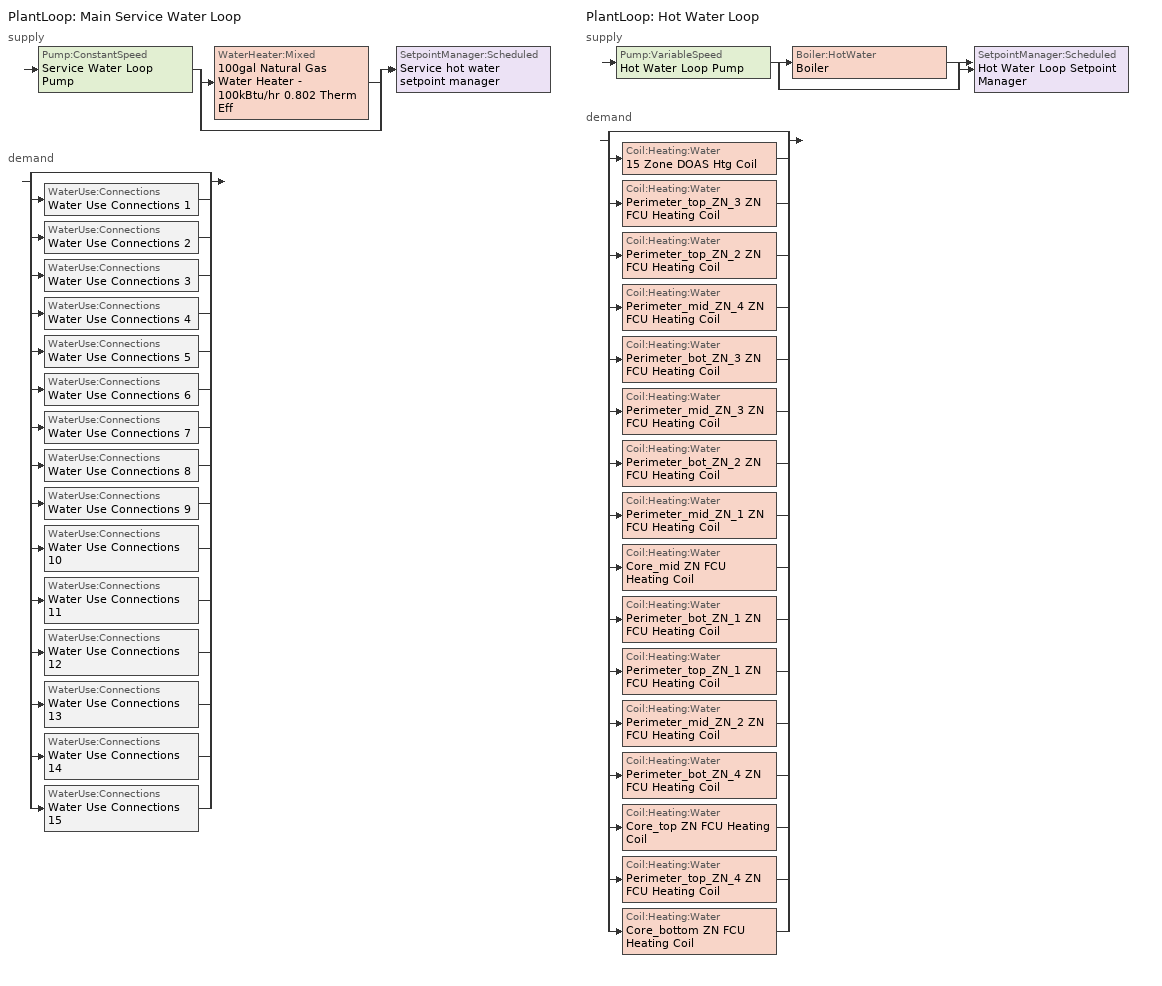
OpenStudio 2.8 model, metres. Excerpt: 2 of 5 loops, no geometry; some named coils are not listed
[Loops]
PlantLoop 'Main Service Water Loop'
 supply: Pump:ConstantSpeed 'Service Water Loop Pump' > split
  | WaterHeater:Mixed '100gal Natural Gas Water Heater - 100kBtu/hr 0.802 Therm Eff'
  | bypass
  join > SetpointManager:Scheduled 'Service hot water setpoint manager'
 demand: split
  | bypass
  | WaterUse:Connections 'Water Use Connections 1'
  | WaterUse:Connections 'Water Use Connections 2'
  | WaterUse:Connections 'Water Use Connections 3'
  | WaterUse:Connections 'Water Use Connections 4'
  | WaterUse:Connections 'Water Use Connections 5'
  | WaterUse:Connections 'Water Use Connections 6'
  | WaterUse:Connections 'Water Use Connections 7'
  | WaterUse:Connections 'Water Use Connections 8'
  | WaterUse:Connections 'Water Use Connections 9'
  | WaterUse:Connections 'Water Use Connections 10'
  | WaterUse:Connections 'Water Use Connections 11'
  | WaterUse:Connections 'Water Use Connections 12'
  | WaterUse:Connections 'Water Use Connections 13'
  | WaterUse:Connections 'Water Use Connections 14'
  | WaterUse:Connections 'Water Use Connections 15'
PlantLoop 'Hot Water Loop'
 supply: Pump:VariableSpeed 'Hot Water Loop Pump' > split
  | Boiler:HotWater 'Boiler'
  | bypass
  join > SetpointManager:Scheduled 'Hot Water Loop Setpoint Manager'
 demand: split
  | bypass
  | Coil:Heating:Water '15 Zone DOAS Htg Coil'
  | Coil:Heating:Water 'Perimeter_top_ZN_3 ZN FCU Heating Coil'
  | Coil:Heating:Water 'Perimeter_top_ZN_2 ZN FCU Heating Coil'
  | Coil:Heating:Water 'Perimeter_mid_ZN_4 ZN FCU Heating Coil'
  | Coil:Heating:Water 'Perimeter_bot_ZN_3 ZN FCU Heating Coil'
  | Coil:Heating:Water 'Perimeter_mid_ZN_3 ZN FCU Heating Coil'
  | Coil:Heating:Water 'Perimeter_bot_ZN_2 ZN FCU Heating Coil'
  | Coil:Heating:Water 'Perimeter_mid_ZN_1 ZN FCU Heating Coil'
  | Coil:Heating:Water 'Core_mid ZN FCU Heating Coil'
  | Coil:Heating:Water 'Perimeter_bot_ZN_1 ZN FCU Heating Coil'
  | Coil:Heating:Water 'Perimeter_top_ZN_1 ZN FCU Heating Coil'
  | Coil:Heating:Water 'Perimeter_mid_ZN_2 ZN FCU Heating Coil'
  | Coil:Heating:Water 'Perimeter_bot_ZN_4 ZN FCU Heating Coil'
  | Coil:Heating:Water 'Core_top ZN FCU Heating Coil'
  | Coil:Heating:Water 'Perimeter_top_ZN_4 ZN FCU Heating Coil'
  | Coil:Heating:Water 'Core_bottom ZN FCU Heating Coil'
[Sizing:Zone] Zone Cooling Design Supply Air Temperature Input Method=SupplyAirTemperature; Zone Cooling Design Supply Air Temperature Difference {deltaC}=11.11; Zone Heating Design Supply Air Temperature Input Method=SupplyAirTemperature; Zone Heating Design Supply Air Temperature {C}=40; Zone Heating Design Supply Air Temperature Difference {deltaC}=11.11; Zone Cooling Design Supply Air Humidity Ratio {kg-H2O/kg-air}=0.0085; Zone Heating Design Supply Air Humidity Ratio {kg-H2O/kg-air}=0.008; Cooling Design Air Flow Method=DesignDay; Heating Design Air Flow Method=DesignDay; Dedicated Outdoor Air System Control Strategy=NeutralSupplyAir
Name | Zone Cooling Design Supply Air Temperature {C} | Account for Dedicated Outdoor Air System | Dedicated Outdoor Air Low Setpoint Temperature for Design {C} | Dedicated Outdoor Air High Setpoint Temperature for Design {C}
Core_bottom ZN | 12.7778 | Yes | 15.5556 | 21.1111
FirstFloor_Plenum ZN; MidFloor_Plenum ZN; TopFloor_Plenum ZN | 14 | No | autosize | autosize
[Zone equipment]
Core_bottom ZN: Core_bottom ZN Air Terminal, Core_bottom ZN FCU
[AvailabilityManager:NightCycle] Thermostat Tolerance {deltaC}=1
Name | Control Type | Cycling Run Time {s}
Availability Manager Night Cycle 1; Availability Manager Night Cycle 2; Availability Manager Night Cycle 3 | CycleOnAny | 1800
Availability Manager Night Cycle 4 | CycleOnAnyZoneFansOnly | 3600
[PlantLoop] Glycol Concentration=0; Minimum Loop Temperature {C}=10; Plant Loop Volume {m3}=Autocalculate; Load Distribution Scheme=Optimal
Name | Maximum Loop Temperature {C} | Fluid Type
Main Service Water Loop | 60
Hot Water Loop |  | Water
[Sizing:Plant] Loop Type=Heating; Sizing Option=NonCoincident; Zone Timesteps in Averaging Window=1; Coincident Sizing Factor Mode=None
Name | Design Loop Exit Temperature {C} | Loop Design Temperature Difference {deltaC}
Main Service Water Loop | 60 | 5
Hot Water Loop | 48.8889 | 11.1111
[SetpointManager:Scheduled] Control Variable=Temperature
Name | Schedule | Setpoint Node or NodeList
Service hot water setpoint manager | Service Water Loop Temp - 140F | Main Service Water Loop Supply Outlet Node
Hot Water Loop Setpoint Manager | Hot Water Loop Temp - 120F | Hot Water Loop Supply Outlet Node
[Pump:ConstantSpeed]
Service Water Loop Pump: Rated Flow Rate {m3/s}=autosize; Rated Pump Head {Pa}=29891; Rated Power Consumption {W}=autosize; Motor Efficiency=0.7; Fraction of Motor Inefficiencies to Fluid Stream=0; Pump Control Type=Intermittent; Design Power Sizing Method=PowerPerFlowPerPressure; Design Electric Power per Unit Flow Rate {W/(m3/s)}=348701.1; Design Shaft Power per Unit Flow Rate per Unit Head {W-s/m3-Pa}=1.28205
[WaterHeater:Mixed]
100gal Natural Gas Water Heater - 100kBtu/hr 0.802 Therm Eff: Tank Volume {m3}=0.378541; Setpoint Temperature Schedule=Service Water Loop Temp - 140F; Deadband Temperature Difference {deltaC}=2; Maximum Temperature Limit {C}=82.2222; Heater Control Type=Cycle; Heater Maximum Capacity {W}=29307.1; Heater Fuel Type=NaturalGas; Heater Thermal Efficiency=0.802329; Off Cycle Parasitic Fuel Consumption Rate {W}=1276.95; Off Cycle Parasitic Fuel Type=NaturalGas; Off Cycle Parasitic Heat Fraction to Tank=0.8; On Cycle Parasitic Fuel Consumption Rate {W}=1276.95; On Cycle Parasitic Fuel Type=NaturalGas; On Cycle Parasitic Heat Fraction to Tank=0; Ambient Temperature Indicator=ThermalZone; Ambient Temperature Thermal Zone=Core_bottom ZN; Off Cycle Loss Coefficient to Ambient Temperature {W/K}=7.56156; On Cycle Loss Coefficient to Ambient Temperature {W/K}=7.56156; Use Side Effectiveness=1; Source Side Effectiveness=1; Use Side Design Flow Rate {m3/s}=autosize; Source Side Design Flow Rate {m3/s}=autosize; Indirect Water Heating Recovery Time {hr}=1.5; Source Side Flow Control Mode=IndirectHeatPrimarySetpoint
[WaterUse:Connections]
Name | Water Use Equipment Name 1
Water Use Connections 1 | Core_bottom Service Water Use 0.17gal/min
Water Use Connections 2 | Core_mid Service Water Use 0.17gal/min
Water Use Connections 3 | Core_top Service Water Use 0.17gal/min
Water Use Connections 4 | Perimeter_bot_zn_1 Service Water Use 0.04gal/min
Water Use Connections 5 | Perimeter_bot_zn_2 Service Water Use 0.02gal/min
Water Use Connections 6 | Perimeter_bot_zn_3 Service Water Use 0.04gal/min
Water Use Connections 7 | Perimeter_bot_zn_4 Service Water Use 0.02gal/min
Water Use Connections 8 | Perimeter_mid_zn_1 Service Water Use 0.04gal/min
Water Use Connections 9 | Perimeter_mid_zn_2 Service Water Use 0.02gal/min
Water Use Connections 10 | Perimeter_mid_zn_3 Service Water Use 0.04gal/min
Water Use Connections 11 | Perimeter_mid_zn_4 Service Water Use 0.02gal/min
Water Use Connections 12 | Perimeter_top_zn_1 Service Water Use 0.04gal/min
Water Use Connections 13 | Perimeter_top_zn_2 Service Water Use 0.02gal/min
Water Use Connections 14 | Perimeter_top_zn_3 Service Water Use 0.04gal/min
Water Use Connections 15 | Perimeter_top_zn_4 Service Water Use 0.02gal/min
[WaterUse:Equipment:Definition] Target Temperature Schedule=Mixed Water At Faucet Temp - 110F; Sensible Fraction Schedule=Fraction Sensible - 0.2; Latent Fraction Schedule=Fraction Latent - 0.05
Name | Peak Flow Rate {m3/s}
Core_bottom Service Water Use Def 0.17gal/min; Core_mid Service Water Use Def 0.17gal/min; Core_top Service Water Use Def 0.17gal/min | 1.05864e-05
Perimeter_bot_zn_1 Service Water Use Def 0.04gal/min; Perimeter_bot_zn_3 Service Water Use Def 0.04gal/min; Perimeter_mid_zn_1 Service Water Use Def 0.04gal/min; Perimeter_mid_zn_3 Service Water Use Def 0.04gal/min; Perimeter_top_zn_1 Service Water Use Def 0.04gal/min; Perimeter_top_zn_3 Service Water Use Def 0.04gal/min | 2.23171e-06
Perimeter_bot_zn_2 Service Water Use Def 0.02gal/min; Perimeter_mid_zn_2 Service Water Use Def 0.02gal/min; Perimeter_top_zn_2 Service Water Use Def 0.02gal/min | 1.41286e-06
Perimeter_bot_zn_4 Service Water Use Def 0.02gal/min; Perimeter_mid_zn_4 Service Water Use Def 0.02gal/min; Perimeter_top_zn_4 Service Water Use Def 0.02gal/min | 1.41277e-06
[WaterUse:Equipment] Flow Rate Fraction Schedule=OfficeMedium BLDG_SWH_SCH
Name | Water Use Equipment Definition
Core_bottom Service Water Use 0.17gal/min | Core_bottom Service Water Use Def 0.17gal/min
Core_mid Service Water Use 0.17gal/min | Core_mid Service Water Use Def 0.17gal/min
Core_top Service Water Use 0.17gal/min | Core_top Service Water Use Def 0.17gal/min
Perimeter_bot_zn_1 Service Water Use 0.04gal/min | Perimeter_bot_zn_1 Service Water Use Def 0.04gal/min
Perimeter_bot_zn_2 Service Water Use 0.02gal/min | Perimeter_bot_zn_2 Service Water Use Def 0.02gal/min
Perimeter_bot_zn_3 Service Water Use 0.04gal/min | Perimeter_bot_zn_3 Service Water Use Def 0.04gal/min
Perimeter_bot_zn_4 Service Water Use 0.02gal/min | Perimeter_bot_zn_4 Service Water Use Def 0.02gal/min
Perimeter_mid_zn_1 Service Water Use 0.04gal/min | Perimeter_mid_zn_1 Service Water Use Def 0.04gal/min
Perimeter_mid_zn_2 Service Water Use 0.02gal/min | Perimeter_mid_zn_2 Service Water Use Def 0.02gal/min
Perimeter_mid_zn_3 Service Water Use 0.04gal/min | Perimeter_mid_zn_3 Service Water Use Def 0.04gal/min
Perimeter_mid_zn_4 Service Water Use 0.02gal/min | Perimeter_mid_zn_4 Service Water Use Def 0.02gal/min
Perimeter_top_zn_1 Service Water Use 0.04gal/min | Perimeter_top_zn_1 Service Water Use Def 0.04gal/min
Perimeter_top_zn_2 Service Water Use 0.02gal/min | Perimeter_top_zn_2 Service Water Use Def 0.02gal/min
Perimeter_top_zn_3 Service Water Use 0.04gal/min | Perimeter_top_zn_3 Service Water Use Def 0.04gal/min
Perimeter_top_zn_4 Service Water Use 0.02gal/min | Perimeter_top_zn_4 Service Water Use Def 0.02gal/min
[EnergyManagementSystem:Sensor] Output Variable or Output Meter Index Key=Environment; Output Variable or Output Meter=Site Outdoor Air Drybulb Temperature
OAT; OAT_1
[EnergyManagementSystem:Actuator] Actuated Component Type=Schedule:Year; Actuated Component Control Type=Schedule Value
Name | Actuated Component
SYS5ZonePVAVHtgSch0; SYS5ZonePVAV2HtgSch0 | OfficeMedium HTGSETP_SCH_YES_OPTIMUM
SYS5ZonePVAVClgSch0; SYS5ZonePVAV2ClgSch0 | OfficeMedium CLGSETP_SCH_YES_OPTIMUM
[EnergyManagementSystem:Program]
SYS5ZonePVAVOptimumStartProg0: IF DaylightSavings==0 && DayOfWeek>1 && Hour==5 && OAT<23.9 && OAT>1.7; SET SYS5ZonePVAVClgSch0 = 29.4; SET SYS5ZonePVAVHtgSch0 = 15.6; ELSEIF DaylightSavings==0 && DayOfWeek==1 && Hour==7 && OAT<23.9 && OAT>1.7; SET SYS5ZonePVAVClgSch0 = 29.4; SET SYS5ZonePVAVHtgSch0 = 15.6; ELSEIF DaylightSavings==1 && DayOfWeek>1 && Hour==4 && OAT<23.9 && OAT>1.7; SET SYS5ZonePVAVClgSch0 = 29.4; SET SYS5ZonePVAVHtgSch0 = 15.6; ELSEIF DaylightSavings==1 && DayOfWeek==1 && Hour==6 && OAT<23.9 && OAT>1.7; SET SYS5ZonePVAVClgSch0 = 29.4; SET SYS5ZonePVAVHtgSch0 = 15.6; ELSE; SET SYS5ZonePVAVClgSch0 = NULL; SET SYS5ZonePVAVHtgSch0 = NULL; ENDIF
[Pump:VariableSpeed]
Hot Water Loop Pump: Rated Pump Head {Pa}=179344; Motor Efficiency=0.9; Pump Control Type=Intermittent; Skin Loss Radiative Fraction=0.5; Design Power Sizing Method=PowerPerFlowPerPressure; Design Electric Power per Unit Flow Rate {W/(m3/s)}=348701.1; Design Shaft Power per Unit Flow Rate per Unit Head {W-s/m3-Pa}=1.28205; Design Minimum Flow Rate Fraction=0
[Boiler:HotWater]
Boiler: Fuel Type=NaturalGas; Nominal Thermal Efficiency=0.78; Efficiency Curve Temperature Evaluation Variable=LeavingBoiler; Design Water Outlet Temperature {C}=48.8889; Minimum Part Load Ratio=0; Maximum Part Load Ratio=1.2; Optimum Part Load Ratio=1; Water Outlet Upper Temperature Limit {C}=95; Boiler Flow Mode=LeavingSetpointModulated; Parasitic Electric Load {W}=0; Sizing Factor=1
[Coil:Heating:Water] Availability Schedule=Always On Discrete; Rated Inlet Water Temperature {C}=48.8889; Rated Inlet Air Temperature {C}=16.6; Rated Outlet Water Temperature {C}=37.7778
Name | Rated Outlet Air Temperature {C}
15 Zone DOAS Htg Coil | 32.2
Perimeter_top_ZN_3 ZN FCU Heating Coil; Perimeter_top_ZN_2 ZN FCU Heating Coil; Perimeter_mid_ZN_4 ZN FCU Heating Coil; Perimeter_bot_ZN_3 ZN FCU Heating Coil; Perimeter_mid_ZN_3 ZN FCU Heating Coil; Perimeter_bot_ZN_2 ZN FCU Heating Coil; Perimeter_mid_ZN_1 ZN FCU Heating Coil; Core_mid ZN FCU Heating Coil; Perimeter_bot_ZN_1 ZN FCU Heating Coil; Perimeter_top_ZN_1 ZN FCU Heating Coil; Perimeter_mid_ZN_2 ZN FCU Heating Coil; Perimeter_bot_ZN_4 ZN FCU Heating Coil; Core_top ZN FCU Heating Coil; Perimeter_top_ZN_4 ZN FCU Heating Coil; Core_bottom ZN FCU Heating Coil | 40
[Controller:WaterCoil] Action=Normal; Minimum Actuated Flow {m3/s}=0
Name | Water Coil | Controller Convergence Tolerance {deltaC}
15 Zone DOAS Htg Coil Controller | 15 Zone DOAS Htg Coil | 0.0001
Perimeter_top_ZN_3 ZN FCU Heating Coil Controller | Perimeter_top_ZN_3 ZN FCU Heating Coil | 0.1
Perimeter_top_ZN_2 ZN FCU Heating Coil Controller | Perimeter_top_ZN_2 ZN FCU Heating Coil | 0.1
Perimeter_mid_ZN_4 ZN FCU Heating Coil Controller | Perimeter_mid_ZN_4 ZN FCU Heating Coil | 0.1
Perimeter_bot_ZN_3 ZN FCU Heating Coil Controller | Perimeter_bot_ZN_3 ZN FCU Heating Coil | 0.1
Perimeter_mid_ZN_3 ZN FCU Heating Coil Controller | Perimeter_mid_ZN_3 ZN FCU Heating Coil | 0.1
Perimeter_bot_ZN_2 ZN FCU Heating Coil Controller | Perimeter_bot_ZN_2 ZN FCU Heating Coil | 0.1
Perimeter_mid_ZN_1 ZN FCU Heating Coil Controller | Perimeter_mid_ZN_1 ZN FCU Heating Coil | 0.1
Core_mid ZN FCU Heating Coil Controller | Core_mid ZN FCU Heating Coil | 0.1
Perimeter_bot_ZN_1 ZN FCU Heating Coil Controller | Perimeter_bot_ZN_1 ZN FCU Heating Coil | 0.1
Perimeter_top_ZN_1 ZN FCU Heating Coil Controller | Perimeter_top_ZN_1 ZN FCU Heating Coil | 0.1
Perimeter_mid_ZN_2 ZN FCU Heating Coil Controller | Perimeter_mid_ZN_2 ZN FCU Heating Coil | 0.1
Perimeter_bot_ZN_4 ZN FCU Heating Coil Controller | Perimeter_bot_ZN_4 ZN FCU Heating Coil | 0.1
Core_top ZN FCU Heating Coil Controller | Core_top ZN FCU Heating Coil | 0.1
Perimeter_top_ZN_4 ZN FCU Heating Coil Controller | Perimeter_top_ZN_4 ZN FCU Heating Coil | 0.1
Core_bottom ZN FCU Heating Coil Controller | Core_bottom ZN FCU Heating Coil | 0.1
[Fan:OnOff] Availability Schedule=Always On Discrete; Fan Total Efficiency=0.16; Pressure Rise {Pa}=270.899; Maximum Flow Rate {m3/s}=autosize; Motor Efficiency=0.29; Motor In Airstream Fraction=1
Name | Fan Power Ratio Function of Speed Ratio Curve | Fan Efficiency Ratio Function of Speed Ratio Curve
Perimeter_top_ZN_3 ZN Fan Coil fan | Fan On Off Power Curve | Fan On Off Efficiency Curve
Perimeter_top_ZN_2 ZN Fan Coil fan | Fan On Off Power Curve 1 | Fan On Off Efficiency Curve 1
Perimeter_mid_ZN_4 ZN Fan Coil fan | Fan On Off Power Curve 2 | Fan On Off Efficiency Curve 2
Perimeter_bot_ZN_3 ZN Fan Coil fan | Fan On Off Power Curve 3 | Fan On Off Efficiency Curve 3
Perimeter_mid_ZN_3 ZN Fan Coil fan | Fan On Off Power Curve 4 | Fan On Off Efficiency Curve 4
Perimeter_bot_ZN_2 ZN Fan Coil fan | Fan On Off Power Curve 5 | Fan On Off Efficiency Curve 5
Perimeter_mid_ZN_1 ZN Fan Coil fan | Fan On Off Power Curve 6 | Fan On Off Efficiency Curve 6
Core_mid ZN Fan Coil fan | Fan On Off Power Curve 7 | Fan On Off Efficiency Curve 7
Perimeter_bot_ZN_1 ZN Fan Coil fan | Fan On Off Power Curve 8 | Fan On Off Efficiency Curve 8
Perimeter_top_ZN_1 ZN Fan Coil fan | Fan On Off Power Curve 9 | Fan On Off Efficiency Curve 9
Perimeter_mid_ZN_2 ZN Fan Coil fan | Fan On Off Power Curve 10 | Fan On Off Efficiency Curve 10
Perimeter_bot_ZN_4 ZN Fan Coil fan | Fan On Off Power Curve 11 | Fan On Off Efficiency Curve 11
Core_top ZN Fan Coil fan | Fan On Off Power Curve 12 | Fan On Off Efficiency Curve 12
Perimeter_top_ZN_4 ZN Fan Coil fan | Fan On Off Power Curve 13 | Fan On Off Efficiency Curve 13
Core_bottom ZN Fan Coil fan | Fan On Off Power Curve 14 | Fan On Off Efficiency Curve 14
[ZoneHVAC:FourPipeFanCoil] Availability Schedule=Always On Discrete; Capacity Control Method=CyclingFan; Maximum Supply Air Flow Rate {m3/s}=autosize; Maximum Outdoor Air Flow Rate {m3/s}=0; Maximum Cold Water Flow Rate {m3/s}=autosize; Maximum Hot Water Flow Rate {m3/s}=autosize; Minimum Supply Air Temperature in Cooling Mode {C}=autosize; Maximum Supply Air Temperature in Heating Mode {C}=autosize
Name | Supply Air Fan | Cooling Coil | Heating Coil
Perimeter_top_ZN_3 ZN FCU | Perimeter_top_ZN_3 ZN Fan Coil fan | Perimeter_top_ZN_3 ZN FCU Cooling Coil | Perimeter_top_ZN_3 ZN FCU Heating Coil
Perimeter_top_ZN_2 ZN FCU | Perimeter_top_ZN_2 ZN Fan Coil fan | Perimeter_top_ZN_2 ZN FCU Cooling Coil | Perimeter_top_ZN_2 ZN FCU Heating Coil
Perimeter_mid_ZN_4 ZN FCU | Perimeter_mid_ZN_4 ZN Fan Coil fan | Perimeter_mid_ZN_4 ZN FCU Cooling Coil | Perimeter_mid_ZN_4 ZN FCU Heating Coil
Perimeter_bot_ZN_3 ZN FCU | Perimeter_bot_ZN_3 ZN Fan Coil fan | Perimeter_bot_ZN_3 ZN FCU Cooling Coil | Perimeter_bot_ZN_3 ZN FCU Heating Coil
Perimeter_mid_ZN_3 ZN FCU | Perimeter_mid_ZN_3 ZN Fan Coil fan | Perimeter_mid_ZN_3 ZN FCU Cooling Coil | Perimeter_mid_ZN_3 ZN FCU Heating Coil
Perimeter_bot_ZN_2 ZN FCU | Perimeter_bot_ZN_2 ZN Fan Coil fan | Perimeter_bot_ZN_2 ZN FCU Cooling Coil | Perimeter_bot_ZN_2 ZN FCU Heating Coil
Perimeter_mid_ZN_1 ZN FCU | Perimeter_mid_ZN_1 ZN Fan Coil fan | Perimeter_mid_ZN_1 ZN FCU Cooling Coil | Perimeter_mid_ZN_1 ZN FCU Heating Coil
Core_mid ZN FCU | Core_mid ZN Fan Coil fan | Core_mid ZN FCU Cooling Coil | Core_mid ZN FCU Heating Coil
Perimeter_bot_ZN_1 ZN FCU | Perimeter_bot_ZN_1 ZN Fan Coil fan | Perimeter_bot_ZN_1 ZN FCU Cooling Coil | Perimeter_bot_ZN_1 ZN FCU Heating Coil
Perimeter_top_ZN_1 ZN FCU | Perimeter_top_ZN_1 ZN Fan Coil fan | Perimeter_top_ZN_1 ZN FCU Cooling Coil | Perimeter_top_ZN_1 ZN FCU Heating Coil
Perimeter_mid_ZN_2 ZN FCU | Perimeter_mid_ZN_2 ZN Fan Coil fan | Perimeter_mid_ZN_2 ZN FCU Cooling Coil | Perimeter_mid_ZN_2 ZN FCU Heating Coil
Perimeter_bot_ZN_4 ZN FCU | Perimeter_bot_ZN_4 ZN Fan Coil fan | Perimeter_bot_ZN_4 ZN FCU Cooling Coil | Perimeter_bot_ZN_4 ZN FCU Heating Coil
Core_top ZN FCU | Core_top ZN Fan Coil fan | Core_top ZN FCU Cooling Coil | Core_top ZN FCU Heating Coil
Perimeter_top_ZN_4 ZN FCU | Perimeter_top_ZN_4 ZN Fan Coil fan | Perimeter_top_ZN_4 ZN FCU Cooling Coil | Perimeter_top_ZN_4 ZN FCU Heating Coil
Core_bottom ZN FCU | Core_bottom ZN Fan Coil fan | Core_bottom ZN FCU Cooling Coil | Core_bottom ZN FCU Heating Coil
[Schedule:Ruleset]
Service Water Loop Temp - 140F: Default Day Schedule=Service Water Loop Temp - 140F Default
Fraction Sensible - 0.2: Default Day Schedule=Fraction Sensible - 0.2 Default
Fraction Latent - 0.05: Default Day Schedule=Fraction Latent - 0.05 Default
Mixed Water At Faucet Temp - 110F: Default Day Schedule=Mixed Water At Faucet Temp - 110F Default
OfficeMedium BLDG_SWH_SCH: Default Day Schedule=OfficeMedium BLDG_SWH_SCH Default; Summer Design Day Schedule=OfficeMedium BLDG_SWH_SCH Summer Design Day; Winter Design Day Schedule=OfficeMedium BLDG_SWH_SCH Winter Design Day
Hot Water Loop Temp - 120F: Default Day Schedule=Hot Water Loop Temp - 120F Default
[Schedule:Day]
Service Water Loop Temp - 140F Default: 24, 0, 60
Fraction Sensible - 0.2 Default: 24, 0, 0.2
Fraction Latent - 0.05 Default: 24, 0, 0.05
Mixed Water At Faucet Temp - 110F Default: 24, 0, 43.3
OfficeMedium BLDG_SWH_SCH Default: 6, 0, 0, 11, 0, 0.04, 13, 0, 0.06, 14, 0, 0.09, 15, 0, 0.06, 18, 0, 0.04, 24, 0, 0
OfficeMedium BLDG_SWH_SCH Summer Design Day; OfficeMedium BLDG_SWH_SCH SmrDsn|Wkdy Day: 6, 0, 0, 7, 0, 0.07, 8, 0, 0.19, 9, 0, 0.35, 10, 0, 0.38, 11, 0, 0.39, 12, 0, 0.47, 13, 0, 0.57, 14, 0, 0.54, 15, 0, 0.34, 16, 0, 0.33, 17, 0, 0.44, 18, 0, 0.26, 19, 0, 0.21, 20, 0, 0.15, 21, 0, 0.17, 22, 0, 0.08, 24, 0, 0.05
OfficeMedium BLDG_SWH_SCH Winter Design Day; OfficeMedium BLDG_SWH_SCH WntrDsn|Sat Day: 6, 0, 0, 7, 0, 0.07, 8, 0, 0.11, 9, 0, 0.15, 10, 0, 0.21, 11, 0, 0.19, 12, 0, 0.23, 13, 0, 0.2, 14, 0, 0.19, 15, 0, 0.15, 16, 0, 0.13, 17, 0, 0.14, 19, 0, 0.07, 24, 0, 0
Hot Water Loop Temp - 120F Default: 24, 0, 48.8889
[Schedule:Rule] Schedule Ruleset=OfficeMedium BLDG_SWH_SCH; Date Specification Type=DateRange; Start Month=1; Start Day=1; End Month=12; End Day=31
Name | Rule Order | Day Schedule | Apply Monday | Apply Tuesday | Apply Wednesday | Apply Thursday | Apply Friday | Apply Saturday
Schedule Rule 26 | 1 | OfficeMedium BLDG_SWH_SCH SmrDsn|Wkdy Day | Yes | Yes | Yes | Yes | Yes
Schedule Rule 27 | 0 | OfficeMedium BLDG_SWH_SCH WntrDsn|Sat Day |  |  |  |  |  | Yes
[Schedule:Constant]
Always On Discrete: Value=1
[Curve:Cubic] Coefficient1 Constant=1; Coefficient2 x=0; Coefficient3 x**2=0; Coefficient4 x**3=0; Minimum Value of x=0; Maximum Value of x=1
Fan On Off Efficiency Curve; Fan On Off Efficiency Curve 1; Fan On Off Efficiency Curve 2; Fan On Off Efficiency Curve 3; Fan On Off Efficiency Curve 4; Fan On Off Efficiency Curve 5; Fan On Off Efficiency Curve 6; Fan On Off Efficiency Curve 7; Fan On Off Efficiency Curve 8; Fan On Off Efficiency Curve 9; Fan On Off Efficiency Curve 10; Fan On Off Efficiency Curve 11; Fan On Off Efficiency Curve 12; Fan On Off Efficiency Curve 13; Fan On Off Efficiency Curve 14
[Curve:Exponent] Coefficient1 Constant=1; Coefficient2 Constant=0; Coefficient3 Constant=0; Minimum Value of x=0; Maximum Value of x=1
Fan On Off Power Curve; Fan On Off Power Curve 1; Fan On Off Power Curve 2; Fan On Off Power Curve 3; Fan On Off Power Curve 4; Fan On Off Power Curve 5; Fan On Off Power Curve 6; Fan On Off Power Curve 7; Fan On Off Power Curve 8; Fan On Off Power Curve 9; Fan On Off Power Curve 10; Fan On Off Power Curve 11; Fan On Off Power Curve 12; Fan On Off Power Curve 13; Fan On Off Power Curve 14
